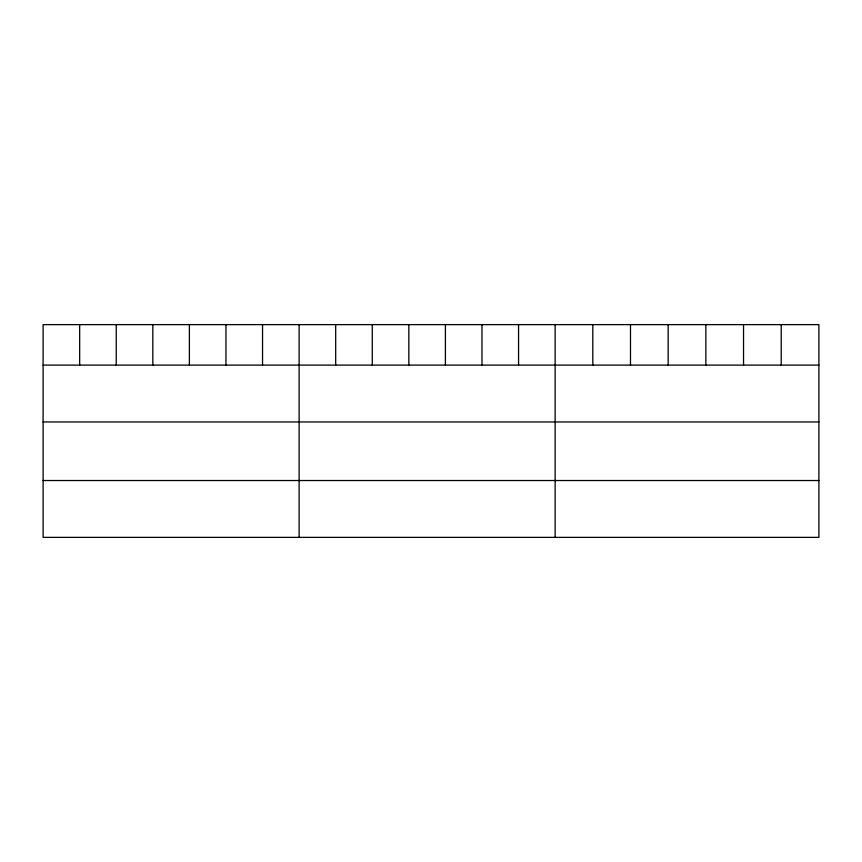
<?xml version="1.0" encoding="UTF-8"?>
<svg xmlns="http://www.w3.org/2000/svg" width="862" height="862" viewBox="0 0 862 862"><rect width="100%" height="100%" fill="white"/><g stroke="black" fill="none" stroke-linecap="round" stroke-linejoin="round"><path stroke-width="1.29" d="M818.9 365.1L818.9 537.371L43.1 537.371L43.1 324.629L818.9 324.629L818.9 365.1L43.1 365.1M43.1 421.949L818.9 421.949M43.1 480.522L818.9 480.522M781.22 324.629L781.22 365.1M743.54 324.629L743.54 365.1M705.859 324.629L705.859 365.1M668.169 324.629L668.169 365.1M630.488 324.629L630.488 365.1M592.808 324.629L592.808 365.1M555.128 324.629L555.128 537.371M518.558 324.629L518.558 365.1M481.977 324.629L481.977 365.1M445.406 324.629L445.406 365.1M408.836 324.629L408.836 365.1M372.265 324.629L372.265 365.1M335.684 324.629L335.684 365.1M299.114 324.629L299.114 537.371M262.544 324.629L262.544 365.1M225.963 324.629L225.963 365.1M189.392 324.629L189.392 365.1M152.822 324.629L152.822 365.1M116.251 324.629L116.251 365.1M79.67 324.629L79.67 365.1"/></g></svg>
